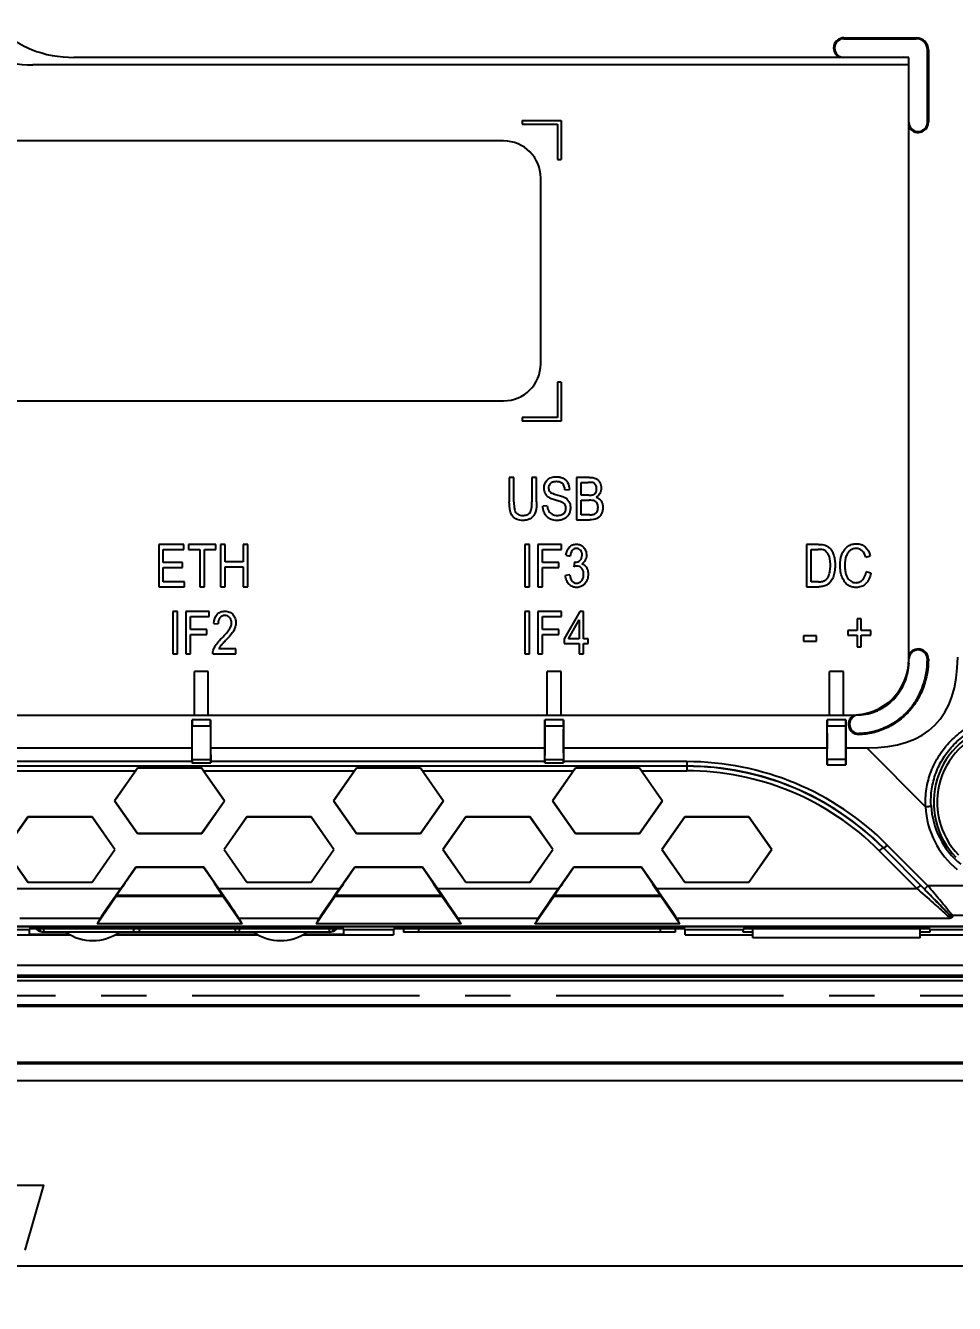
# Model space of a CAD drawing. Header units: millimetres. Extents: x 0 to 594, y 0 to 420.
# Drawn here: x 476.8 to 526.9, y 157.3 to 226.1 of the extents above; entities that cross this region are included whole.
import ezdxf

# ---------------------------------------------------------------- set-up
doc = ezdxf.new("R2010")
doc.units = ezdxf.units.MM
doc.header["$LTSCALE"] = 32.67
doc.linetypes.add('CENTER', pattern=[0.6, 0.375, -0.075, 0.075, -0.075])
doc.layers.get('0').update_dxf_attribs({"linetype": 'CONTINUOUS'})
for name, color, linetype in [('AUSFORMSCHRAEGEN', 7, 'CONTINUOUS'), ('FASEN', 7, 'CONTINUOUS'), ('KURVEN', 7, 'CONTINUOUS'), ('RUNDUNGEN', 7, 'CONTINUOUS'), ('ZEICHNUNGSBEMASSUNGEN', 7, 'CONTINUOUS')]:
    doc.layers.add(name, color=color, linetype=linetype)
doc.styles.get("Standard").update_dxf_attribs({"font": 'txt', "width": 0.7})
doc.dimstyles.new('DIMSTYLE_1', dxfattribs={"dimtxt": 3.5, "dimasz": 3.5, "dimexe": 2, "dimexo": 0, "dimgap": 0.875, "dimtad": 1, "dimdec": 1, "dimtxsty": 'STANDARD', "dimblk": '_FILLED', "dimblk1": '_FILLED', "dimblk2": '_FILLED', "dimcen": 0.09, "dimadec": 0, "dimazin": 0, "dimtp": 0.5, "dimtm": 0.5, "dimtfac": 1, "dimtdec": 1, "dimtofl": 0, "dimtmove": 0, "dimatfit": 3, "dimldrblk": '_FILLED', "dimfxl": 1, "dimtolj": 1, "dimarcsym": 0})

# ---------------------------------------------------------------- blocks, each defined once
blk = doc.blocks.new('_FILLED')
at = {"color": 0, "linetype": 'BYBLOCK'}
blk.add_solid([(0, 0), (-1, 0.143), (-1, -0.143)], dxfattribs=at)
blk = doc.blocks.new('*D12')
at = {"layer": 'ZEICHNUNGSBEMASSUNGEN', "color": 2, "linetype": 'CONTINUOUS'}
for p, q in [((403.446, 217.277), (403.446, 157.28)), ((542.158, 217.277), (542.158, 157.28)), ((403.446, 159.28), (472.802, 159.28)), ((542.158, 159.28), (472.802, 159.28))]:
    blk.add_line(p, q, dxfattribs=at)
at = {"layer": 'ZEICHNUNGSBEMASSUNGEN', "color": 2, "linetype": 'CONTINUOUS', "xscale": 3.5, "yscale": 3.5, "zscale": 3.5, "rotation": 180}
blk.add_blockref('_FILLED', (403.446, 159.28), dxfattribs=at)
at = {"layer": 'ZEICHNUNGSBEMASSUNGEN', "color": 2, "linetype": 'CONTINUOUS', "xscale": 3.5, "yscale": 3.5, "zscale": 3.5}
blk.add_blockref('_FILLED', (542.158, 159.28), dxfattribs=at)

msp = doc.modelspace()

# ---------------------------------------------------------------- linework, layer by layer
at = {"color": 7, "linetype": 'CONTINUOUS'}
for p, q in [((524.4022, 224.0009), (477.2314, 224.0009)), ((524.4022, 224.4009), (479.4314, 224.4009)), ((524.4022, 191.977), (524.4022, 224.4009)), ((503.5779, 221.0009), (505.6779, 221.0009)), ((503.5779, 221.0009), (503.5779, 220.8009)), ((505.6779, 221.0009), (505.6779, 218.9009)), ((503.5779, 220.8009), (505.4779, 220.8009)), ((505.4779, 220.8009), (505.4779, 218.9009)), ((505.4779, 218.9009), (505.6779, 218.9009)), ((505.6779, 206.9009), (505.4779, 206.9009)), ((505.4779, 206.9009), (505.4779, 205.0009)), ((505.6779, 206.9009), (505.6779, 204.8009)), ((505.4779, 205.0009), (503.5779, 205.0009)), ((503.5779, 205.0009), (503.5779, 204.8009)), ((505.6779, 204.8009), (503.5779, 204.8009)), ((503.1347, 201.7774), (502.8861, 201.7774)), ((502.8861, 201.7774), (502.8861, 200.4596)), ((503.1347, 200.4601), (503.1347, 201.7774)), ((504.3553, 201.7774), (504.1067, 201.7774)), ((504.1067, 201.7774), (504.1067, 200.4601)), ((504.3553, 200.4596), (504.3553, 201.7774)), ((507.212, 201.7774), (506.5087, 201.7774)), ((506.5087, 201.7774), (506.5087, 199.4955)), ((505.8845, 201.1113), (506.1204, 201.1336)), ((506.7573, 201.5097), (507.1328, 201.5097)), ((506.7573, 200.8181), (506.7573, 201.5097)), ((507.162, 200.8181), (506.7573, 200.8181)), ((506.7573, 200.5504), (507.1897, 200.5504)), ((506.7573, 199.7632), (506.7573, 200.5504)), ((504.9253, 200.254), (504.6894, 200.2317)), ((507.2226, 199.7632), (506.7573, 199.7632)), ((506.5087, 199.4955), (507.221, 199.4955)), ((485.3571, 198.1686), (484.0059, 198.1686)), ((484.0059, 198.1686), (484.0059, 195.8867)), ((484.2544, 197.9009), (485.3571, 197.9009)), ((484.2544, 197.1997), (484.2544, 197.9009)), ((485.3571, 197.9009), (485.3571, 198.1686)), ((487.0904, 198.1686), (485.6084, 198.1686)), ((485.6084, 198.1686), (485.6084, 197.9009)), ((485.6084, 197.9009), (486.2235, 197.9009)), ((486.2235, 197.9009), (486.2235, 195.8867)), ((486.4721, 197.9009), (487.0904, 197.9009)), ((486.4721, 195.8867), (486.4721, 197.9009)), ((487.0904, 197.9009), (487.0904, 198.1686)), ((487.5876, 198.1686), (487.339, 198.1686)), ((487.339, 198.1686), (487.339, 195.8867)), ((487.5876, 197.2284), (487.5876, 198.1686)), ((488.8082, 198.1686), (488.5596, 198.1686)), ((488.5596, 198.1686), (488.5596, 197.2284)), ((488.8082, 195.8867), (488.8082, 198.1686)), ((503.9801, 198.1686), (503.7315, 198.1686)), ((503.7315, 198.1686), (503.7315, 195.8867)), ((503.9801, 195.8867), (503.9801, 198.1686)), ((505.6915, 198.1686), (504.4294, 198.1686)), ((504.4294, 198.1686), (504.4294, 195.8867)), ((504.678, 197.9009), (505.6915, 197.9009)), ((504.678, 197.1902), (504.678, 197.9009)), ((505.6915, 197.9009), (505.6915, 198.1686)), ((505.9337, 197.5854), (506.1631, 197.5344)), ((519.5324, 198.1686), (518.887, 198.1686)), ((518.887, 198.1686), (518.887, 195.8867)), ((519.1356, 197.9009), (519.527, 197.9009)), ((519.1356, 196.1544), (519.1356, 197.9009)), ((485.2902, 197.1997), (484.2544, 197.1997)), ((484.2544, 196.932), (485.2902, 196.932)), ((484.2544, 196.1544), (484.2544, 196.932)), ((485.2902, 196.932), (485.2902, 197.1997)), ((488.5596, 197.2284), (487.5876, 197.2284)), ((487.5876, 196.9607), (488.5596, 196.9607)), ((487.5876, 195.8867), (487.5876, 196.9607)), ((488.5596, 196.9607), (488.5596, 195.8867)), ((505.5544, 197.1902), (504.678, 197.1902)), ((504.678, 196.9225), (505.5544, 196.9225)), ((504.678, 195.8867), (504.678, 196.9225)), ((505.5544, 196.9225), (505.5544, 197.1902)), ((506.3894, 197.2125), (506.3639, 196.9676)), ((506.4255, 197.2093), (506.3894, 197.2125)), ((522.0799, 197.4738), (522.3221, 197.5439)), ((506.1408, 196.5305), (505.9114, 196.4922)), ((522.3539, 196.6101), (522.1054, 196.6866)), ((484.0059, 195.8867), (485.4018, 195.8867)), ((485.4018, 196.1544), (484.2544, 196.1544)), ((485.4018, 195.8867), (485.4018, 196.1544)), ((486.2235, 195.8867), (486.4721, 195.8867)), ((487.339, 195.8867), (487.5876, 195.8867)), ((488.5596, 195.8867), (488.8082, 195.8867)), ((503.7315, 195.8867), (503.9801, 195.8867)), ((504.4294, 195.8867), (504.678, 195.8867)), ((518.887, 195.8867), (519.5621, 195.8867)), ((519.5334, 196.1544), (519.1356, 196.1544)), ((485.0205, 194.5598), (484.7719, 194.5598)), ((484.7719, 194.5598), (484.7719, 192.2779)), ((485.0205, 192.2779), (485.0205, 194.5598)), ((486.7319, 194.5598), (485.4698, 194.5598)), ((485.4698, 194.5598), (485.4698, 192.2779)), ((485.7184, 194.2921), (486.7319, 194.2921)), ((485.7184, 193.5814), (485.7184, 194.2921)), ((486.7319, 194.2921), (486.7319, 194.5598)), ((503.9801, 194.5598), (503.7315, 194.5598)), ((503.7315, 194.5598), (503.7315, 192.2779)), ((503.9801, 192.2779), (503.9801, 194.5598)), ((505.6915, 194.5598), (504.4294, 194.5598)), ((504.4294, 194.5598), (504.4294, 192.2779)), ((504.678, 194.2921), (505.6915, 194.2921)), ((504.678, 193.5814), (504.678, 194.2921)), ((505.6915, 194.2921), (505.6915, 194.5598)), ((506.6853, 194.5598), (505.8381, 193.081)), ((506.877, 194.5598), (506.6853, 194.5598)), ((506.877, 193.081), (506.877, 194.5598)), ((521.844, 194.155), (521.6272, 194.155)), ((521.6272, 194.155), (521.6272, 193.5336)), ((521.844, 193.5336), (521.844, 194.155)), ((486.5948, 193.5814), (485.7184, 193.5814)), ((486.5948, 193.3137), (486.5948, 193.5814)), ((486.9677, 193.9096), (487.2035, 193.881)), ((505.5544, 193.5814), (504.678, 193.5814)), ((505.5544, 193.3137), (505.5544, 193.5814)), ((506.0654, 193.081), (506.6476, 194.1099)), ((506.6476, 194.1099), (506.6476, 193.081)), ((521.6272, 193.5336), (521.1173, 193.5336)), ((521.1173, 193.5336), (521.1173, 193.2722)), ((522.3539, 193.5336), (521.844, 193.5336)), ((522.3539, 193.2722), (522.3539, 193.5336)), ((485.7184, 193.3137), (486.5948, 193.3137)), ((485.7184, 192.2779), (485.7184, 193.3137)), ((504.678, 193.3137), (505.5544, 193.3137)), ((504.678, 192.2779), (504.678, 193.3137)), ((505.8381, 193.081), (505.8381, 192.8229)), ((505.8381, 192.8229), (506.6476, 192.8229)), ((506.6476, 193.081), (506.0654, 193.081)), ((506.6476, 192.8229), (506.6476, 192.2779)), ((507.132, 193.081), (506.877, 193.081)), ((506.877, 192.8229), (507.132, 192.8229)), ((506.877, 192.2779), (506.877, 192.8229)), ((507.132, 192.8229), (507.132, 193.081)), ((519.4378, 193.2436), (518.7335, 193.2436)), ((518.7335, 193.2436), (518.7335, 192.9631)), ((518.7335, 192.9631), (519.4378, 192.9631)), ((519.4378, 192.9631), (519.4378, 193.2436)), ((521.1173, 193.2722), (521.6272, 193.2722)), ((521.6272, 193.2722), (521.6272, 192.6476)), ((521.844, 193.2722), (522.3539, 193.2722)), ((521.844, 192.6476), (521.844, 193.2722)), ((484.7719, 192.2779), (485.0205, 192.2779)), ((485.4698, 192.2779), (485.7184, 192.2779)), ((486.9231, 192.2779), (488.1628, 192.2779)), ((488.1628, 192.5456), (487.2418, 192.5456)), ((488.1628, 192.2779), (488.1628, 192.5456)), ((503.7315, 192.2779), (503.9801, 192.2779)), ((504.4294, 192.2779), (504.678, 192.2779)), ((506.6476, 192.2779), (506.877, 192.2779)), ((521.6272, 192.6476), (521.844, 192.6476)), ((486.6779, 191.3167), (485.9275, 191.3167)), ((485.9275, 188.977), (485.9275, 191.3167)), ((486.6779, 188.977), (486.6779, 191.3167)), ((505.6779, 191.3167), (504.9275, 191.3167)), ((504.9275, 188.977), (504.9275, 191.3167)), ((505.6779, 188.977), (505.6779, 191.3167)), ((520.8777, 191.3167), (520.1273, 191.3167)), ((520.1273, 188.977), (520.1273, 191.3167)), ((520.8777, 188.977), (520.8777, 191.3167)), ((424.2022, 188.977), (521.4022, 188.977)), ((477.8127, 177.277), (477.8127, 177.4677)), ((493.1927, 177.277), (477.8127, 177.277)), ((482.6527, 177.4677), (482.6527, 177.277)), ((482.9777, 177.277), (482.9777, 177.4677)), ((488.1277, 177.4677), (488.1277, 177.277)), ((488.3527, 177.277), (488.3527, 177.4677)), ((493.1927, 177.4677), (493.1927, 177.277)), ((497.1877, 177.4677), (497.1877, 177.277)), ((511.8177, 177.277), (497.1877, 177.277)), ((497.9877, 177.4677), (497.9877, 177.277)), ((511.0177, 177.4677), (511.0177, 177.277)), ((511.8177, 177.4677), (511.8177, 177.277)), ((516.0077, 176.977), (516.0077, 177.4677)), ((525.0177, 176.977), (516.0077, 176.977)), ((525.0177, 176.977), (525.0177, 177.4677)), ((535.8022, 173.277), (409.8022, 173.277)), ((409.8022, 170.277), (535.8022, 170.277))]:
    msp.add_line(p, q, dxfattribs=at)
for centre, radius, start, end in [((477.8627, 177.9693), 0.6924, 226.516639, 252.336335), ((477.8127, 177.527), 0.25, 193.856087, 270), ((480.4527, 179.3645), 2.5375, 235.612164, 304.556123), ((490.5627, 179.3645), 2.5375, 235.391034, 304.609013), ((493.1927, 177.527), 0.25, 270, 346.143115), ((493.1427, 177.9693), 0.6924, 287.678721, 313.484942)]:
    msp.add_arc(centre, radius, start, end, dxfattribs=at)
for points, knots in [([(475.2309, 226.1167), (475.782, 225.5764), (477.0916, 224.6723), (478.6597, 224.4009), (479.4314, 224.4009)], [0, 0, 0, 0, 0.500023, 1, 1, 1, 1]), ([(473.031, 225.7166), (473.5821, 225.1762), (474.8917, 224.2722), (476.4597, 224.0009), (477.2314, 224.0009)], [0, 0, 0, 0, 0.5000033, 1, 1, 1, 1]), ([(505.3736, 200.5515), (505.2971, 200.574), (505.1675, 200.6168), (505.0026, 200.6959), (504.893, 200.7954), (504.8166, 200.9091), (504.7686, 201.0422), (504.7517, 201.2228), (504.7853, 201.4407), (504.9276, 201.6539), (505.1093, 201.7671), (505.2799, 201.8091), (505.4378, 201.8201), (505.5718, 201.8074), (505.6547, 201.7855), (505.6737, 201.7795)], [0, 0, 0, 0, 0.1068485, 0.1825246, 0.2426296, 0.3025043, 0.3642415, 0.4297568, 0.5438533, 0.6517706, 0.7623332, 0.8214005, 0.8856749, 0.973411, 1, 1, 1, 1]), ([(505.6737, 201.7795), (505.7121, 201.7676), (505.855, 201.7094), (506.0666, 201.5031), (506.1166, 201.2583), (506.1204, 201.1336)], [0, 0, 0, 0, 0.1445248, 0.5511893, 1, 1, 1, 1]), ([(507.212, 201.7774), (507.3271, 201.7774), (507.4992, 201.7604), (507.6717, 201.6292), (507.7938, 201.4632), (507.8589, 201.2059), (507.7924, 200.9042), (507.6517, 200.7599), (507.5721, 200.7113)], [0, 0, 0, 0, 0.2258603, 0.3182233, 0.4174964, 0.6263227, 0.8168704, 1, 1, 1, 1]), ([(505.8845, 201.1113), (505.8748, 201.2293), (505.8203, 201.417), (505.6377, 201.519), (505.525, 201.5441), (505.4296, 201.5497), (505.3344, 201.5445), (505.2227, 201.5232), (505.1067, 201.4662), (505.0152, 201.3501), (504.9963, 201.2406), (504.9992, 201.177), (505.0012, 201.1601)], [0, 0, 0, 0, 0.2601845, 0.3767796, 0.4415902, 0.5133775, 0.5859652, 0.6505542, 0.7624577, 0.8619418, 0.9629017, 1, 1, 1, 1]), ([(505.0012, 201.1601), (505.0042, 201.1354), (505.0182, 201.0753), (505.0824, 200.9776), (505.2399, 200.9036), (505.3653, 200.8645), (505.4442, 200.8431)], [0, 0, 0, 0, 0.1274196, 0.3164857, 0.5780592, 1, 1, 1, 1]), ([(507.162, 200.8181), (507.2075, 200.8181), (507.2834, 200.8201), (507.3912, 200.8352), (507.4755, 200.8787), (507.5438, 200.9484), (507.5831, 201.0467), (507.5924, 201.158), (507.5831, 201.2691), (507.5478, 201.3645), (507.4913, 201.4371), (507.4085, 201.488), (507.2851, 201.5065), (507.1904, 201.5097), (507.1328, 201.5097)], [0, 0, 0, 0, 0.1045953, 0.1747428, 0.2483033, 0.3185112, 0.3946421, 0.4865306, 0.5734029, 0.6492428, 0.7172783, 0.7812503, 0.8675246, 1, 1, 1, 1]), ([(504.3553, 200.4596), (504.3553, 200.277), (504.3448, 200.0179), (504.2119, 199.7202), (504.0608, 199.5679), (503.8961, 199.4909), (503.7465, 199.4618), (503.6079, 199.4541), (503.4558, 199.4651), (503.2574, 199.517), (503.0337, 199.6724), (502.9008, 200.0291), (502.8861, 200.3003), (502.8861, 200.4596)], [0, 0, 0, 0, 0.1924947, 0.2665842, 0.3385116, 0.4136773, 0.4545201, 0.4986568, 0.5597325, 0.6144134, 0.7141196, 0.8320833, 1, 1, 1, 1]), ([(503.1347, 200.4601), (503.1347, 200.3709), (503.1394, 200.2204), (503.1694, 200.0242), (503.2384, 199.8872), (503.3716, 199.7595), (503.5141, 199.7282), (503.6058, 199.7282)], [0, 0, 0, 0, 0.268851, 0.4544863, 0.593076, 0.7232981, 1, 1, 1, 1]), ([(503.6058, 199.7282), (503.6827, 199.7282), (503.8261, 199.7435), (504.0182, 199.8752), (504.0979, 200.1404), (504.1067, 200.339), (504.1067, 200.4601)], [0, 0, 0, 0, 0.2253837, 0.4122775, 0.6448576, 1, 1, 1, 1]), ([(505.8336, 200.7124), (505.9361, 200.6604), (506.0774, 200.5433), (506.1656, 200.3239), (506.1845, 200.1422), (506.1635, 199.956), (506.0935, 199.784), (505.9847, 199.6391), (505.8375, 199.5317), (505.6566, 199.4686), (505.4701, 199.4524), (505.295, 199.4649), (505.1597, 199.4996), (505.0831, 199.5354), (505.054, 199.5518)], [0, 0, 0, 0, 0.1543084, 0.2300754, 0.3129243, 0.3973754, 0.4793726, 0.5593481, 0.6377796, 0.7205562, 0.8134846, 0.8873946, 0.9554855, 1, 1, 1, 1]), ([(505.9372, 200.1527), (505.9356, 200.1723), (505.9278, 200.221), (505.8981, 200.2949), (505.8504, 200.3534), (505.8023, 200.3917), (505.731, 200.4345), (505.5862, 200.4869), (505.4559, 200.5274), (505.3736, 200.5515)], [0, 0, 0, 0, 0.0796204, 0.1988628, 0.3174891, 0.3803296, 0.4468652, 0.6530683, 1, 1, 1, 1]), ([(505.4442, 200.8431), (505.4872, 200.8315), (505.6187, 200.7938), (505.7505, 200.7531), (505.8336, 200.7124)], [0, 0, 0, 0, 0.3245126, 1, 1, 1, 1]), ([(507.2226, 199.7632), (507.2672, 199.7632), (507.3437, 199.7657), (507.4549, 199.7874), (507.5459, 199.8396), (507.6173, 199.9239), (507.6583, 200.0341), (507.6694, 200.1553), (507.6588, 200.275), (507.6183, 200.3779), (507.5551, 200.4585), (507.4662, 200.5183), (507.3402, 200.5464), (507.2451, 200.5504), (507.1897, 200.5504)], [0, 0, 0, 0, 0.0960091, 0.1647004, 0.241938, 0.3169953, 0.3981039, 0.4910125, 0.5774512, 0.6546131, 0.7259178, 0.7950875, 0.8807531, 1, 1, 1, 1]), ([(507.5721, 200.7113), (507.674, 200.6741), (507.8166, 200.5618), (507.9077, 200.346), (507.927, 200.1572), (507.9085, 199.9664), (507.8446, 199.7945), (507.7458, 199.6551), (507.5477, 199.5115), (507.3528, 199.4955), (507.221, 199.4955)], [0, 0, 0, 0, 0.1817572, 0.2790085, 0.3872838, 0.496622, 0.5978, 0.6913534, 0.7790754, 1, 1, 1, 1]), ([(505.054, 199.5518), (504.9989, 199.5826), (504.8689, 199.6808), (504.7226, 199.9151), (504.6919, 200.1233), (504.6894, 200.2317)], [0, 0, 0, 0, 0.2335901, 0.59595, 1, 1, 1, 1]), ([(504.9253, 200.254), (504.9352, 200.1527), (504.9644, 200.0041), (505.0879, 199.8599), (505.1981, 199.7858), (505.3301, 199.7375), (505.4915, 199.7223), (505.6638, 199.7409), (505.8217, 199.8235), (505.9207, 199.9569), (505.9408, 200.0752), (505.9383, 200.1406), (505.9372, 200.1527)], [0, 0, 0, 0, 0.1954796, 0.2750214, 0.3591685, 0.4482237, 0.542112, 0.6688593, 0.7761168, 0.8749055, 0.9768097, 1, 1, 1, 1]), ([(505.9337, 197.5854), (505.9576, 197.7451), (506.0394, 197.9835), (506.2934, 198.1544), (506.5017, 198.1908), (506.7155, 198.1512), (506.896, 198.0176), (507.0198, 197.8221), (507.0482, 197.6332), (507.0405, 197.521), (507.0355, 197.4886)], [0, 0, 0, 0, 0.2576591, 0.3653097, 0.4736631, 0.5875301, 0.7025095, 0.8216657, 0.9476804, 1, 1, 1, 1]), ([(506.4841, 197.9484), (506.4481, 197.9468), (506.3705, 197.9278), (506.2167, 197.8075), (506.1762, 197.6445), (506.1631, 197.5344)], [0, 0, 0, 0, 0.1884626, 0.4129061, 1, 1, 1, 1]), ([(506.4255, 197.2093), (506.5238, 197.2093), (506.6821, 197.2622), (506.7928, 197.4367), (506.8138, 197.5889), (506.795, 197.7357), (506.7086, 197.8892), (506.5763, 197.9497), (506.49, 197.9487), (506.4841, 197.9484)], [0, 0, 0, 0, 0.2603788, 0.388894, 0.5298124, 0.6589954, 0.7748368, 0.9843318, 1, 1, 1, 1]), ([(519.842, 197.8557), (519.8238, 197.864), (519.722, 197.8973), (519.6135, 197.9009), (519.527, 197.9009)], [0, 0, 0, 0, 0.1880377, 1, 1, 1, 1]), ([(519.5324, 198.1686), (519.6027, 198.1686), (519.7252, 198.1645), (519.9031, 198.1329), (520.0559, 198.0547), (520.1888, 197.928), (520.2949, 197.7602), (520.3752, 197.5549), (520.424, 197.3103), (520.436, 197.0717), (520.4285, 196.8578), (520.4021, 196.6354), (520.3347, 196.393), (520.2086, 196.1556), (520.0359, 195.9863), (519.8114, 195.9006), (519.6494, 195.8867), (519.5621, 195.8867)], [0, 0, 0, 0, 0.0639109, 0.1113478, 0.1630984, 0.2173508, 0.2765378, 0.3421948, 0.4168183, 0.5023493, 0.5588907, 0.611361, 0.7057685, 0.785985, 0.8534151, 0.9206601, 1, 1, 1, 1]), ([(519.5334, 196.1544), (519.6043, 196.1544), (519.7303, 196.1622), (519.9004, 196.2205), (520.0201, 196.3361), (520.1078, 196.5128), (520.1532, 196.7024), (520.1745, 196.89), (520.1795, 197.0458), (520.1744, 197.202), (520.1535, 197.387), (520.0998, 197.5788), (519.9919, 197.7551), (519.8929, 197.8327), (519.842, 197.8557)], [0, 0, 0, 0, 0.0971141, 0.1722247, 0.2410166, 0.3191341, 0.4397799, 0.5064285, 0.577931, 0.6532986, 0.7205317, 0.8330336, 0.9234363, 1, 1, 1, 1]), ([(520.7459, 197.4682), (520.7636, 197.5408), (520.8152, 197.6971), (520.9413, 197.9107), (521.1263, 198.0825), (521.3463, 198.1856), (521.5899, 198.2186), (521.839, 198.1809), (522.1536, 197.9952), (522.2783, 197.7269), (522.3221, 197.5439)], [0, 0, 0, 0, 0.0982566, 0.2157426, 0.3230316, 0.426103, 0.5307755, 0.6429336, 0.7518962, 1, 1, 1, 1]), ([(521.5795, 197.9487), (521.4669, 197.9487), (521.2875, 197.9021), (521.1198, 197.7287), (521.0242, 197.5464), (520.9766, 197.3599), (520.9579, 197.1871), (520.9528, 197.0193), (520.9606, 196.8322), (520.9975, 196.5915), (521.0903, 196.3455), (521.2666, 196.1761), (521.4296, 196.1155), (521.5227, 196.1054), (521.5743, 196.1068), (521.5821, 196.1072)], [0, 0, 0, 0, 0.1350423, 0.2044387, 0.2843943, 0.3792259, 0.4334297, 0.4927274, 0.5804725, 0.6574942, 0.7845657, 0.88863, 0.9383986, 0.9907635, 1, 1, 1, 1]), ([(522.0799, 197.4738), (522.046, 197.6035), (521.9499, 197.8528), (521.6912, 197.9487), (521.5795, 197.9487)], [0, 0, 0, 0, 0.545797, 1, 1, 1, 1]), ([(506.7867, 197.1238), (506.8546, 197.1049), (506.9905, 197.0333), (507.086, 196.8611), (507.1288, 196.7006), (507.1387, 196.5591), (507.1284, 196.4152), (507.0939, 196.277), (507.0353, 196.1529), (506.9296, 196.0139), (506.7573, 195.8816), (506.5498, 195.841), (506.4122, 195.8535), (506.3578, 195.867), (506.3411, 195.872)], [0, 0, 0, 0, 0.1093314, 0.2256344, 0.2936957, 0.366665, 0.4443847, 0.5168021, 0.5863523, 0.6557861, 0.7865186, 0.9132351, 0.9729771, 1, 1, 1, 1]), ([(506.8816, 196.6626), (506.8775, 196.6876), (506.8589, 196.765), (506.7948, 196.8803), (506.6734, 196.9788), (506.5181, 197.0109), (506.4161, 196.9844), (506.3639, 196.9676)], [0, 0, 0, 0, 0.1091239, 0.3416052, 0.5552847, 0.7634031, 1, 1, 1, 1]), ([(507.0355, 197.4886), (507.033, 197.4724), (507.021, 197.4111), (506.966, 197.2685), (506.864, 197.1675), (506.7867, 197.1238)], [0, 0, 0, 0, 0.1083528, 0.4130712, 1, 1, 1, 1]), ([(522.3539, 196.6101), (522.3093, 196.4011), (522.1865, 196.0923), (521.8815, 195.903), (521.7043, 195.8556), (521.5302, 195.8425), (521.3256, 195.8667), (521.1079, 195.9655), (520.9332, 196.1447), (520.8023, 196.391), (520.7323, 196.639), (520.7044, 196.8624), (520.6976, 197.042), (520.7043, 197.22), (520.7225, 197.3618), (520.7397, 197.4425), (520.7459, 197.4682)], [0, 0, 0, 0, 0.1959639, 0.2782026, 0.3197128, 0.363332, 0.4376573, 0.5063432, 0.5781968, 0.6627758, 0.7598378, 0.8127059, 0.8690279, 0.9244654, 0.9758507, 1, 1, 1, 1]), ([(506.3411, 195.872), (506.3223, 195.8777), (506.2326, 195.9103), (506.086, 196.0169), (505.952, 196.2306), (505.9185, 196.4021), (505.9114, 196.4922)], [0, 0, 0, 0, 0.0734965, 0.357007, 0.6606947, 1, 1, 1, 1]), ([(506.1408, 196.5305), (506.1597, 196.4112), (506.2011, 196.2381), (506.3663, 196.0953), (506.5086, 196.0679), (506.6582, 196.1016), (506.7865, 196.2085), (506.8581, 196.3364), (506.8856, 196.4576), (506.8921, 196.5578), (506.8874, 196.6276), (506.8816, 196.6626)], [0, 0, 0, 0, 0.2553413, 0.3501103, 0.4450672, 0.5508579, 0.6640024, 0.7877206, 0.8538407, 0.9252874, 1, 1, 1, 1]), ([(521.5821, 196.1072), (521.6387, 196.1099), (521.7597, 196.1341), (521.9982, 196.2973), (522.0788, 196.5293), (522.1054, 196.6866)], [0, 0, 0, 0, 0.2008699, 0.4311172, 1, 1, 1, 1]), ([(486.9677, 193.9096), (486.981, 194.0851), (487.0535, 194.357), (487.3045, 194.5227), (487.4555, 194.5633), (487.5817, 194.5727), (487.7099, 194.5626), (487.8305, 194.5266), (487.934, 194.4647), (488.0422, 194.3503), (488.136, 194.1736), (488.1635, 193.9898), (488.1584, 193.8846), (488.1559, 193.8585)], [0, 0, 0, 0, 0.259408, 0.369538, 0.4268817, 0.4886962, 0.5551366, 0.6153884, 0.6726475, 0.7305903, 0.8456097, 0.9613791, 1, 1, 1, 1]), ([(487.3289, 194.2454), (487.3211, 194.2377), (487.2322, 194.142), (487.2035, 193.9995), (487.2035, 193.881)], [0, 0, 0, 0, 0.0838008, 1, 1, 1, 1]), ([(487.4017, 193.1214), (487.494, 193.2131), (487.6444, 193.3701), (487.8005, 193.5676), (487.8679, 193.7014), (487.9092, 193.809), (487.9322, 193.9452), (487.9097, 194.103), (487.8306, 194.2345), (487.7122, 194.3225), (487.5672, 194.3488), (487.4308, 194.3236), (487.3565, 194.2723), (487.3289, 194.2454)], [0, 0, 0, 0, 0.2108295, 0.3527009, 0.4050128, 0.4530782, 0.5391766, 0.6259001, 0.7056095, 0.7815902, 0.8575268, 0.9381023, 1, 1, 1, 1]), ([(488.1559, 193.8585), (488.1514, 193.813), (488.1296, 193.6949), (488.0422, 193.4952), (487.8555, 193.2523), (487.6994, 193.0824), (487.6056, 192.9854)], [0, 0, 0, 0, 0.1298468, 0.3410047, 0.6148317, 1, 1, 1, 1]), ([(486.9231, 192.2779), (486.9214, 192.3361), (486.941, 192.464), (487.0234, 192.6649), (487.1804, 192.8903), (487.3199, 193.0396), (487.4017, 193.1214)], [0, 0, 0, 0, 0.1757635, 0.3844333, 0.6507747, 1, 1, 1, 1]), ([(487.6056, 192.9854), (487.5484, 192.927), (487.4717, 192.8479), (487.3837, 192.7516), (487.3418, 192.7023), (487.3108, 192.661), (487.2768, 192.6108), (487.2547, 192.5718), (487.2418, 192.5456)], [0, 0, 0, 0, 0.4275606, 0.5766621, 0.6827808, 0.7662654, 0.8467963, 1, 1, 1, 1])]:
    msp.add_open_spline(points, degree=3, knots=knots, dxfattribs=at)
msp.add_open_spline([(521.4022, 188.977), (522.1673, 188.977), (523.7589, 189.6203), (524.4022, 191.2119), (524.4022, 191.977)], degree=3, dxfattribs=at)
at = {"layer": 'AUSFORMSCHRAEGEN', "color": 7, "linetype": 'CONTINUOUS'}
for p, q in [((524.8022, 225.406), (520.9022, 225.406)), ((525.4022, 220.906), (525.4022, 224.806)), ((520.9022, 224.406), (524.1022, 224.406)), ((485.8027, 187.202), (485.8027, 188.7236)), ((486.8027, 188.7236), (486.8027, 187.202)), ((504.8027, 187.202), (504.8027, 188.7236)), ((505.8027, 188.7236), (505.8027, 187.202)), ((520.0025, 187.202), (520.0025, 188.7236)), ((521.0025, 188.7236), (521.0025, 187.202)), ((467.6027, 187.202), (485.8027, 187.202)), ((485.7989, 186.4655), (485.8027, 187.202)), ((486.8027, 187.202), (504.8027, 187.202)), ((486.8027, 187.202), (486.8066, 186.4655)), ((504.7989, 186.4655), (504.8027, 187.202)), ((505.8027, 187.202), (520.0025, 187.202)), ((505.8027, 187.202), (505.8066, 186.4655)), ((519.9978, 186.2996), (520.0025, 187.202)), ((521.0025, 187.202), (522.1336, 187.202)), ((521.0025, 187.202), (521.0073, 186.2996)), ((482.7658, 185.9737), (481.6337, 184.357)), ((482.8677, 186.107), (481.6424, 184.357)), ((486.3208, 186.1148), (482.8637, 186.1148)), ((482.8637, 186.1148), (482.8677, 186.107)), ((486.3167, 186.107), (482.8677, 186.107)), ((486.3208, 186.1148), (486.3167, 186.107)), ((487.5421, 184.357), (486.3167, 186.107)), ((486.4187, 185.9737), (487.5508, 184.357)), ((494.5558, 185.9737), (493.4237, 184.357)), ((494.6577, 186.107), (493.4324, 184.357)), ((498.1108, 186.1148), (494.6537, 186.1148)), ((494.6537, 186.1148), (494.6577, 186.107)), ((498.1067, 186.107), (494.6577, 186.107)), ((498.1108, 186.1148), (498.1067, 186.107)), ((499.3321, 184.357), (498.1067, 186.107)), ((498.2087, 185.9737), (499.3408, 184.357)), ((506.3458, 185.9737), (505.2137, 184.357)), ((506.4477, 186.107), (505.2224, 184.357)), ((509.9008, 186.1148), (506.4437, 186.1148)), ((506.4437, 186.1148), (506.4477, 186.107)), ((509.8967, 186.107), (506.4477, 186.107)), ((509.9008, 186.1148), (509.8967, 186.107)), ((511.1221, 184.357), (509.8967, 186.107)), ((509.9987, 185.9737), (511.1308, 184.357)), ((481.6337, 184.357), (481.6424, 184.357)), ((481.6337, 184.357), (482.864, 182.5999)), ((481.6424, 184.357), (482.8677, 182.607)), ((486.3167, 182.607), (487.5421, 184.357)), ((486.3204, 182.5999), (487.5508, 184.357)), ((487.5508, 184.357), (487.5421, 184.357)), ((493.4237, 184.357), (493.4324, 184.357)), ((493.4237, 184.357), (494.654, 182.5999)), ((493.4324, 184.357), (494.6577, 182.607)), ((498.1067, 182.607), (499.3321, 184.357)), ((498.1104, 182.5999), (499.3408, 184.357)), ((499.3408, 184.357), (499.3321, 184.357)), ((505.2137, 184.357), (505.2224, 184.357)), ((505.2137, 184.357), (506.444, 182.5999)), ((505.2224, 184.357), (506.4477, 182.607)), ((509.8967, 182.607), (511.1221, 184.357)), ((509.9004, 182.5999), (511.1308, 184.357)), ((511.1308, 184.357), (511.1221, 184.357)), ((476.9643, 183.4841), (475.7336, 181.7265)), ((476.968, 183.477), (475.7422, 181.7264)), ((480.4217, 183.4841), (476.9643, 183.4841)), ((476.9643, 183.4841), (476.968, 183.477)), ((480.418, 183.477), (476.968, 183.477)), ((480.4217, 183.4841), (480.418, 183.477)), ((481.643, 181.7275), (480.418, 183.477)), ((481.6517, 181.7275), (480.4217, 183.4841)), ((488.755, 183.4841), (487.5243, 181.7265)), ((488.7587, 183.477), (487.533, 181.7264)), ((492.2124, 183.4841), (488.755, 183.4841)), ((488.755, 183.4841), (488.7587, 183.477)), ((492.2087, 183.477), (488.7587, 183.477)), ((492.2124, 183.4841), (492.2087, 183.477)), ((493.4337, 181.7275), (492.2087, 183.477)), ((493.4424, 181.7275), (492.2124, 183.4841)), ((500.5457, 183.4841), (499.315, 181.7265)), ((500.5494, 183.477), (499.3237, 181.7264)), ((504.0031, 183.4841), (500.5457, 183.4841)), ((500.5457, 183.4841), (500.5494, 183.477)), ((503.9994, 183.477), (500.5494, 183.477)), ((504.0031, 183.4841), (503.9994, 183.477)), ((505.2244, 181.7275), (503.9994, 183.477)), ((505.2331, 181.7275), (504.0031, 183.4841)), ((512.3364, 183.4841), (511.1057, 181.7265)), ((512.3401, 183.477), (511.1144, 181.7264)), ((515.7939, 183.4841), (512.3364, 183.4841)), ((512.3364, 183.4841), (512.3401, 183.477)), ((515.7901, 183.477), (512.3401, 183.477)), ((515.7939, 183.4841), (515.7901, 183.477)), ((517.0151, 181.7275), (515.7901, 183.477)), ((517.0238, 181.7275), (515.7939, 183.4841)), ((482.864, 182.5999), (482.8677, 182.607)), ((482.864, 182.5999), (486.3204, 182.5999)), ((482.8677, 182.607), (486.3167, 182.607)), ((486.3204, 182.5999), (486.3167, 182.607)), ((494.654, 182.5999), (494.6577, 182.607)), ((494.654, 182.5999), (498.1104, 182.5999)), ((494.6577, 182.607), (498.1067, 182.607)), ((498.1104, 182.5999), (498.1067, 182.607)), ((506.444, 182.5999), (506.4477, 182.607)), ((506.444, 182.5999), (509.9004, 182.5999)), ((506.4477, 182.607), (509.8967, 182.607)), ((509.9004, 182.5999), (509.8967, 182.607)), ((475.7336, 181.7265), (476.9635, 179.9699)), ((475.7422, 181.7264), (476.9672, 179.977)), ((480.4172, 179.977), (481.643, 181.7275)), ((480.4209, 179.9699), (481.6517, 181.7275)), ((481.6517, 181.7275), (481.643, 181.7275)), ((487.5243, 181.7265), (487.533, 181.7264)), ((487.5243, 181.7265), (488.7543, 179.9699)), ((487.533, 181.7264), (488.758, 179.977)), ((492.208, 179.977), (493.4337, 181.7275)), ((492.2117, 179.9699), (493.4424, 181.7275)), ((493.4424, 181.7275), (493.4337, 181.7275)), ((499.315, 181.7265), (499.3237, 181.7264)), ((499.315, 181.7265), (500.545, 179.9699)), ((499.3237, 181.7264), (500.5487, 179.977)), ((503.9987, 179.977), (505.2244, 181.7275)), ((504.0024, 179.9699), (505.2331, 181.7275)), ((505.2331, 181.7275), (505.2244, 181.7275)), ((511.1057, 181.7265), (511.1144, 181.7264)), ((511.1057, 181.7265), (512.3357, 179.9699)), ((511.1144, 181.7264), (512.3394, 179.977)), ((515.7894, 179.977), (517.0151, 181.7275)), ((515.7931, 179.9699), (517.0238, 181.7275)), ((517.0238, 181.7275), (517.0151, 181.7275)), ((481.9578, 179.6319), (482.7557, 180.7763)), ((482.2551, 180.0256), (482.7655, 180.7576)), ((486.4287, 180.7763), (482.7557, 180.7763)), ((482.7557, 180.7763), (482.7655, 180.7576)), ((486.419, 180.7576), (482.7655, 180.7576)), ((486.4287, 180.7763), (486.419, 180.7576)), ((486.9294, 180.0256), (486.419, 180.7576)), ((487.2268, 179.6319), (486.4287, 180.7763)), ((493.7478, 179.6319), (494.5457, 180.7763)), ((494.0451, 180.0256), (494.5555, 180.7576)), ((498.2187, 180.7763), (494.5457, 180.7763)), ((494.5457, 180.7763), (494.5555, 180.7576)), ((498.209, 180.7576), (494.5555, 180.7576)), ((498.2187, 180.7763), (498.209, 180.7576)), ((498.7194, 180.0256), (498.209, 180.7576)), ((499.0168, 179.6319), (498.2187, 180.7763)), ((505.5378, 179.6319), (506.3357, 180.7763)), ((505.8351, 180.0256), (506.3455, 180.7576)), ((510.0087, 180.7763), (506.3357, 180.7763)), ((506.3357, 180.7763), (506.3455, 180.7576)), ((509.999, 180.7576), (506.3455, 180.7576)), ((510.0087, 180.7763), (509.999, 180.7576)), ((510.5094, 180.0256), (509.999, 180.7576)), ((510.8068, 179.6319), (510.0087, 180.7763)), ((476.9635, 179.9699), (476.9672, 179.977)), ((476.9635, 179.9699), (480.4209, 179.9699)), ((476.9672, 179.977), (480.4172, 179.977)), ((480.4209, 179.9699), (480.4172, 179.977)), ((482.0722, 179.7396), (481.7005, 179.2086)), ((487.1124, 179.7396), (487.4842, 179.2086)), ((488.7543, 179.9699), (488.758, 179.977)), ((488.7543, 179.9699), (492.2117, 179.9699)), ((488.758, 179.977), (492.208, 179.977)), ((492.2117, 179.9699), (492.208, 179.977)), ((493.8622, 179.7396), (493.4905, 179.2086)), ((498.9024, 179.7396), (499.2742, 179.2086)), ((500.545, 179.9699), (500.5487, 179.977)), ((500.545, 179.9699), (504.0024, 179.9699)), ((500.5487, 179.977), (503.9987, 179.977)), ((504.0024, 179.9699), (503.9987, 179.977)), ((505.6522, 179.7396), (505.2805, 179.2086)), ((510.6924, 179.7396), (511.0642, 179.2086)), ((512.3357, 179.9699), (512.3394, 179.977)), ((512.3357, 179.9699), (515.7931, 179.9699)), ((512.3394, 179.977), (515.7894, 179.977)), ((515.7931, 179.9699), (515.7894, 179.977)), ((480.6874, 177.7243), (481.7028, 179.1936)), ((481.7005, 179.2086), (481.7028, 179.1936)), ((487.4819, 179.1936), (481.7028, 179.1936)), ((481.746, 179.2736), (487.4387, 179.2736)), ((487.4842, 179.2086), (487.4819, 179.1936)), ((487.4819, 179.1936), (488.4974, 177.7243)), ((492.4774, 177.7243), (493.4928, 179.1936)), ((493.4905, 179.2086), (493.4928, 179.1936)), ((499.2719, 179.1936), (493.4928, 179.1936)), ((493.536, 179.2736), (499.2287, 179.2736)), ((499.2742, 179.2086), (499.2719, 179.1936)), ((499.2719, 179.1936), (500.2874, 177.7243)), ((504.2674, 177.7243), (505.2828, 179.1936)), ((505.2805, 179.2086), (505.2828, 179.1936)), ((511.0619, 179.1936), (505.2828, 179.1936)), ((505.326, 179.2736), (511.0187, 179.2736)), ((511.0642, 179.2086), (511.0619, 179.1936)), ((511.0619, 179.1936), (512.0774, 177.7243)), ((488.4974, 177.7243), (480.6874, 177.7243)), ((500.2874, 177.7243), (492.4774, 177.7243)), ((512.0774, 177.7243), (504.2674, 177.7243)), ((414.7522, 177.5882), (530.8522, 177.5882)), ((530.7726, 177.5836), (414.8319, 177.5836)), ((472.5525, 177.129), (479.2629, 177.129)), ((474.777, 177.4253), (477.0275, 177.4253)), ((477.0275, 177.4253), (477.0209, 177.1743)), ((477.0209, 177.1743), (479.1738, 177.1743)), ((477.0275, 177.4253), (477.0283, 177.4677)), ((493.9762, 177.4677), (477.0283, 177.4677)), ((481.6476, 177.129), (489.3728, 177.129)), ((481.7221, 177.1743), (489.296, 177.1743)), ((491.7525, 177.129), (496.6447, 177.129)), ((491.8293, 177.1743), (493.9836, 177.1743)), ((493.977, 177.4253), (493.9762, 177.4677)), ((493.977, 177.4253), (496.6525, 177.4253)), ((493.9836, 177.1743), (493.977, 177.4253)), ((496.6525, 177.4253), (496.6447, 177.129)), ((496.6525, 177.4253), (496.6533, 177.4677)), ((512.3512, 177.4677), (496.6533, 177.4677)), ((512.352, 177.4253), (512.3512, 177.4677)), ((512.352, 177.4253), (515.4725, 177.4253)), ((512.3598, 177.129), (512.352, 177.4253)), ((512.3598, 177.129), (516.0077, 177.129)), ((515.4725, 177.4253), (515.469, 177.2916)), ((515.469, 177.2916), (516.0077, 177.2916)), ((515.4725, 177.4253), (515.4733, 177.4677)), ((525.5512, 177.4677), (515.4733, 177.4677)), ((525.0177, 177.2916), (525.5555, 177.2916)), ((525.0177, 177.129), (531.8022, 177.129)), ((525.552, 177.4253), (525.5512, 177.4677)), ((525.552, 177.4253), (530.8022, 177.427)), ((525.5555, 177.2916), (525.552, 177.4253)), ((540.8022, 169.277), (404.8022, 169.277))]:
    msp.add_line(p, q, dxfattribs=at)
at = {"layer": 'AUSFORMSCHRAEGEN', "color": 9, "linetype": 'CONTINUOUS'}
for p, q in [((486.8027, 188.7236), (485.8027, 188.7236)), ((505.8027, 188.7236), (504.8027, 188.7236)), ((521.0025, 188.7236), (520.0025, 188.7236)), ((486.7991, 188.3778), (485.8064, 188.3778)), ((505.7991, 188.3778), (504.8064, 188.3778)), ((520.9989, 188.3778), (520.0062, 188.3778)), ((485.8023, 186.5819), (486.8032, 186.5819)), ((504.8023, 186.5819), (505.8032, 186.5819)), ((520.0027, 186.5976), (521.0024, 186.5976)), ((485.7989, 186.4655), (467.6066, 186.4655)), ((474.6287, 185.9737), (482.7658, 185.9737)), ((485.7983, 186.395), (486.8072, 186.395)), ((486.4187, 185.9737), (494.5558, 185.9737)), ((504.7989, 186.4655), (486.8066, 186.4655)), ((498.2087, 185.9737), (506.3458, 185.9737)), ((504.7983, 186.395), (505.8072, 186.395)), ((512.439, 186.4655), (505.8066, 186.4655)), ((509.9987, 185.9737), (512.439, 185.9737)), ((519.9978, 186.2996), (521.0073, 186.2996)), ((475.4368, 179.6319), (481.9578, 179.6319)), ((487.2268, 179.6319), (493.7478, 179.6319)), ((499.0168, 179.6319), (505.5378, 179.6319)), ((510.8068, 179.6319), (524.8315, 179.6319)), ((476.526, 178.0403), (480.8688, 178.0403)), ((488.316, 178.0403), (492.6588, 178.0403)), ((500.106, 178.0403), (504.4488, 178.0403)), ((511.896, 178.0403), (526.6135, 178.0403))]:
    msp.add_line(p, q, dxfattribs=at)
at = {"layer": 'AUSFORMSCHRAEGEN', "color": 7, "linetype": 'CONTINUOUS'}
for centre, radius, start, end in [((520.9022, 224.906), 0.5, 90, 270), ((524.8022, 224.806), 0.6, 0, 90), ((524.1022, 224.106), 0.3, 80.443545, 90), ((524.9022, 220.906), 0.5, 180, 360), ((524.9022, 191.982), 0.5, 0, 180), ((521.7022, 188.482), 0.5, 90, 270)]:
    msp.add_arc(centre, radius, start, end, dxfattribs=at)
for centre, major_axis, ratio, start_param, end_param in [((485.8158, 188.7236), (0, 0.5), 0.0261859, -4.712389, -3.9487553), ((486.7896, 188.7236), (0, 0.5), 0.0261859, -2.33443, -1.5707963), ((504.8158, 188.7236), (0, 0.5), 0.0261859, -4.712389, -3.9487553), ((505.7896, 188.7236), (0, 0.5), 0.0261859, -2.33443, -1.5707963), ((520.0156, 188.7236), (0, 0.5), 0.0261859, -4.712389, -3.9487553), ((520.9894, 188.7236), (0, 0.5), 0.0261859, -2.33443, -1.5707963), ((485.7837, 187.548), (0, 1.2), 0.0261859, -2.5065606, -0.8071626), ((486.8218, 187.548), (0, 1.2), 0.0261859, 0.8071626, 2.5065606), ((504.7837, 187.548), (0, 1.2), 0.0261859, -2.5065606, -0.8071626), ((505.8218, 187.548), (0, 1.2), 0.0261859, 0.8071626, 2.5065606), ((519.9835, 187.548), (0, 1.2), 0.0261859, -2.4848215, -0.8071626), ((521.0216, 187.548), (0, 1.2), 0.0261859, 0.8071626, 2.4848215), ((485.8101, 186.1794), (0, 0.5), 0.0261859, 0.635032, 1.1250408), ((486.7954, 186.1794), (0, 0.5), 0.0261859, -1.1250408, -0.635032), ((504.8101, 186.1794), (0, 0.5), 0.0261859, 0.635032, 1.1250408), ((505.7954, 186.1794), (0, 0.5), 0.0261859, -1.1250408, -0.635032), ((520.0107, 186.2016), (0, 0.5), 0.0261859, 0.6567712, 1.3735741), ((520.9944, 186.2016), (0, 0.5), 0.0261859, -1.3735741, -0.6567712), ((482.7181, 185.915), (0.2114, 0.3), 0.0142682, -1.3635198, -0.8315502), ((485.7912, 186.5243), (0, 0.3), 0.0261859, -2.0165519, -1.7680185), ((486.4664, 185.915), (-0.2114, 0.3), 0.0142682, 0.8315502, 1.3635198), ((486.8143, 186.5243), (0, 0.3), 0.0261859, -4.5151668, -4.2666334), ((494.5081, 185.915), (0.2114, 0.3), 0.0142682, -1.3635198, -0.8315502), ((498.2564, 185.915), (-0.2114, 0.3), 0.0142682, 0.8315502, 1.3635198), ((504.7912, 186.5243), (0, 0.3), 0.0261859, -2.0165519, -1.7680185), ((505.8143, 186.5243), (0, 0.3), 0.0261859, -4.5151668, -4.2666334), ((506.2981, 185.915), (0.2114, 0.3), 0.0142682, -1.3635198, -0.8315502), ((510.0464, 185.915), (-0.2114, 0.3), 0.0142682, 0.8315502, 1.3635198), ((567.9133, 302.012), (86.2763, 123.197), 0.0100078, -3.2655174, -3.2573738), ((482.2855, 180.0648), (0.1401, 0.2), 0.0100078, -4.5081583, -3.2655174), ((486.8991, 180.0648), (-0.1401, 0.2), 0.0100073, -3.0176686, -1.7750277), ((401.2585, 302.012), (-86.2891, 123.197), 0.0100073, -3.0258122, -3.0176686), ((579.7033, 302.012), (86.2763, 123.197), 0.0100078, -3.2655174, -3.2573738), ((494.0755, 180.0648), (0.1401, 0.2), 0.0100078, -4.5081583, -3.2655174), ((498.6891, 180.0648), (-0.1401, 0.2), 0.0100073, -3.0176686, -1.7750277), ((413.0485, 302.012), (-86.2891, 123.197), 0.0100073, -3.0258122, -3.0176686), ((591.4933, 302.012), (86.2763, 123.197), 0.0100078, -3.2655174, -3.2573738), ((505.8655, 180.0648), (0.1401, 0.2), 0.0100078, -4.5081583, -3.2655174), ((510.4791, 180.0648), (-0.1401, 0.2), 0.0100073, -3.0176686, -1.7750277), ((424.8385, 302.012), (-86.2891, 123.197), 0.0100073, -3.0258122, -3.0176686), ((482.2615, 180.0238), (1.4006, 2), 0.0100078, -4.5081583, -3.262942), ((486.9231, 180.0238), (-1.4008, 2), 0.0100073, -3.020244, -1.7750277), ((494.0515, 180.0238), (1.4006, 2), 0.0100078, -4.5081583, -3.262942), ((498.7131, 180.0238), (-1.4008, 2), 0.0100073, -3.020244, -1.7750277), ((505.8415, 180.0238), (1.4006, 2), 0.0100078, -4.5081583, -3.262942), ((510.5031, 180.0238), (-1.4008, 2), 0.0100073, -3.020244, -1.7750277), ((567.9133, 302.012), (87.5369, 124.9969), 0.0100078, -3.262942, -3.2413958), ((401.2585, 302.012), (-87.5499, 124.9969), 0.0100073, -3.0417902, -3.020244), ((579.7033, 302.012), (87.5369, 124.9969), 0.0100078, -3.262942, -3.2413958), ((413.0485, 302.012), (-87.5499, 124.9969), 0.0100073, -3.0417902, -3.020244), ((591.4933, 302.012), (87.5369, 124.9969), 0.0100078, -3.262942, -3.2413958), ((424.8385, 302.012), (-87.5499, 124.9969), 0.0100073, -3.0417902, -3.020244)]:
    msp.add_ellipse(centre, major_axis=major_axis, ratio=ratio, start_param=start_param, end_param=end_param, dxfattribs=at)
for points, knots in [([(521.7022, 187.982), (522.2003, 187.982), (522.961, 188.1698), (523.8279, 188.6865), (524.3973, 189.1983), (524.845, 189.8151), (525.27, 190.726), (525.4022, 191.4838), (525.4022, 191.982)], [0, 0, 0, 0, 0.2481458, 0.3748258, 0.5011978, 0.6266271, 0.751838, 1, 1, 1, 1]), ([(524.3968, 191.7901), (524.3768, 191.4375), (524.2634, 190.9062), (523.9456, 190.268), (523.6181, 189.8373), (523.2087, 189.4792), (522.5924, 189.1162), (522.0543, 188.982), (521.7022, 188.982)], [0, 0, 0, 0, 0.2481478, 0.3732267, 0.4988459, 0.6257001, 0.7526444, 1, 1, 1, 1])]:
    msp.add_open_spline(points, degree=3, knots=knots, dxfattribs=at)
at = {"layer": 'FASEN', "color": 7, "linetype": 'CONTINUOUS'}
for p, q in [((410.0468, 175.4967), (535.5577, 175.4967)), ((410.0468, 174.9697), (535.5577, 174.9697))]:
    msp.add_line(p, q, dxfattribs=at)
at = {"layer": 'KURVEN', "color": 7, "linetype": 'CENTER'}
msp.add_line((407.399, 173.8737), (538.2055, 173.8737), dxfattribs=at)
at = {"layer": 'RUNDUNGEN', "color": 9, "linetype": 'CONTINUOUS'}
for p, q in [((520.9022, 225.4586), (524.8022, 225.4586)), ((520.9022, 225.406), (520.9022, 225.4586)), ((520.9022, 225.4086), (524.8022, 225.4086)), ((524.8022, 225.4586), (524.8022, 225.406)), ((525.4549, 224.806), (525.4022, 224.806)), ((525.4049, 224.806), (525.4049, 220.906)), ((525.4549, 224.806), (525.4549, 220.906)), ((520.9022, 224.406), (520.9022, 224.4033)), ((524.1022, 224.4033), (520.9022, 224.4033)), ((524.1022, 224.406), (524.1022, 224.4033)), ((525.4022, 220.906), (525.4549, 220.906)), ((525.4022, 191.982), (525.4549, 191.982)), ((521.7022, 188.982), (521.7022, 188.9932)), ((521.7022, 187.982), (521.7023, 187.9793)), ((521.7022, 187.9293), (521.7022, 187.9793)), ((522.1336, 187.202), (525.2979, 184.0375)), ((512.4389, 186.2243), (433.1656, 186.2243)), ((512.439, 186.4655), (512.439, 185.9737)), ((523.0292, 181.8221), (523.023, 181.8159)), ((525.222, 179.6184), (523.0292, 181.8221)), ((525.4342, 179.7717), (523.2413, 181.9754)), ((522.8109, 181.6626), (524.8315, 179.6319)), ((528.0701, 179.7716), (525.4342, 179.7717)), ((526.5523, 178.2495), (526.5375, 178.2674)), ((529.5638, 178.1824), (526.7496, 178.1824)), ((526.7644, 178.1643), (526.7496, 178.1824)), ((409.9516, 174.8737), (535.6528, 174.8737)), ((409.9516, 174.6737), (535.6529, 174.6737)), ((409.8022, 173.3741), (535.8022, 173.3741)), ((409.8022, 173.3241), (535.8022, 173.3241)), ((535.8022, 170.2298), (409.8022, 170.2298)), ((535.8022, 170.1798), (409.8022, 170.1798))]:
    msp.add_line(p, q, dxfattribs=at)
at = {"layer": 'RUNDUNGEN', "color": 7, "linetype": 'CONTINUOUS'}
for p, q in [((502.5779, 219.9009), (446.5779, 219.9009)), ((504.5779, 207.9009), (504.5779, 217.9009)), ((446.5779, 205.9009), (502.5779, 205.9009)), ((525.2469, 179.5807), (525.3546, 179.4721)), ((526.5368, 178.2656), (526.5523, 178.2495))]:
    msp.add_line(p, q, dxfattribs=at)
at = {"layer": 'RUNDUNGEN', "color": 9, "linetype": 'CONTINUOUS'}
for centre, radius, start, end in [((520.9022, 224.906), 0.5526, 90, 246.502706), ((520.9022, 224.906), 0.5026, 90, 270), ((524.8022, 224.806), 0.6526, 0, 90), ((524.8022, 224.806), 0.6026, 0, 90), ((524.1022, 224.106), 0.2974, 85.143693, 90), ((524.9022, 220.906), 0.5026, 183.448748, 360), ((524.9022, 220.906), 0.5526, 204.883637, 360), ((524.9022, 191.982), 0.5026, 359.998996, 176.551258), ((524.9022, 191.982), 0.5526, 0, 155.097568), ((521.7022, 188.482), 0.5526, 115.958026, 270), ((521.7022, 188.482), 0.5026, 90, 270.004956), ((530.0022, 184.277), 4.2624, 40, 224.062504), ((530.0022, 184.277), 4.0728, 40, 224.079697), ((512.439, 171.2852), 14.9391, 44.855391, 90.000298), ((512.439, 171.2265), 15.2391, 44.858314, 89.999956), ((512.439, 171.3419), 14.6318, 44.85831, 89.99996), ((530.003, 184.284), 4.7116, 182.998539, 230.507335), ((530.003, 184.3428), 4.4123, 183.051604, 230.544982)]:
    msp.add_arc(centre, radius, start, end, dxfattribs=at)
at = {"layer": 'RUNDUNGEN', "color": 7, "linetype": 'CONTINUOUS'}
for centre, radius, start, end in [((502.5779, 217.9009), 2, 0, 90), ((502.5779, 207.9009), 2, 270, 360), ((512.439, 171.2831), 14.9318, 44.861147, 90.000376), ((492.3956, 145.5015), 47.3193, 43.820914, 44.087413)]:
    msp.add_arc(centre, radius, start, end, dxfattribs=at)
msp.add_ellipse((399.4462, 314.788), major_axis=(126.3555, -126.3555), ratio=0.1399043, start_param=-0.139002, end_param=0.139002, dxfattribs=at)
at = {"layer": 'RUNDUNGEN', "color": 9, "linetype": 'CONTINUOUS'}
for points, knots in [([(525.4549, 191.982), (525.4549, 191.4739), (525.3191, 190.7022), (524.8844, 189.7772), (524.4292, 189.1556), (523.8559, 188.6415), (523.1941, 188.2486), (522.4684, 187.9925), (521.9571, 187.9294), (521.7022, 187.9293)], [0, 0, 0, 0, 0.2493481, 0.3744863, 0.4996023, 0.6247073, 0.749836, 0.8749344, 1, 1, 1, 1]), ([(521.7022, 188.9846), (522.0453, 188.9846), (522.5659, 189.1112), (523.1648, 189.4532), (523.5642, 189.7872), (523.8922, 190.1914), (524.2213, 190.7992), (524.3501, 191.3105), (524.3835, 191.6524)], [0, 0, 0, 0, 0.2492373, 0.3745708, 0.4998776, 0.6251227, 0.7503479, 1, 1, 1, 1]), ([(525.4049, 191.9819), (525.4049, 191.4804), (525.271, 190.7186), (524.8425, 189.8052), (524.3936, 189.1912), (523.828, 188.6834), (523.1749, 188.2951), (522.4586, 188.0419), (521.9539, 187.9793), (521.7023, 187.9793)], [0, 0, 0, 0, 0.2493516, 0.3744893, 0.4996052, 0.6247087, 0.7498377, 0.8749347, 1, 1, 1, 1]), ([(522.3209, 189.1227), (522.6356, 189.2113), (523.0866, 189.4391), (523.5779, 189.8754), (523.7799, 190.1371), (523.8681, 190.2753)], [0, 0, 0, 0, 0.499104, 0.7495982, 1, 1, 1, 1]), ([(525.2979, 184.0375), (525.2831, 184.3576), (525.3194, 185.0046), (525.5707, 185.9452), (526.0109, 186.8201), (526.6231, 187.589), (527.3798, 188.2164), (528.2461, 188.674), (529.1817, 188.944), (529.828, 188.9931), (530.1483, 188.9846)], [0, 0, 0, 0, 0.1239038, 0.2485314, 0.3739712, 0.4999452, 0.6259358, 0.7514154, 0.8760818, 1, 1, 1, 1]), ([(525.5969, 184.1079), (525.5811, 184.4044), (525.6102, 185.0043), (525.8369, 185.8783), (526.2412, 186.6925), (526.8083, 187.4078), (527.5121, 187.9893), (528.3182, 188.4102), (529.1877, 188.6544), (529.7871, 188.6953), (530.0839, 188.6854)], [0, 0, 0, 0, 0.1237579, 0.2483288, 0.373825, 0.4999373, 0.6260689, 0.7516112, 0.8762264, 1, 1, 1, 1]), ([(525.2979, 184.0377), (525.3348, 184.0395), (525.4038, 184.0454), (525.4945, 184.0605), (525.5556, 184.0774), (525.5865, 184.094), (525.5956, 184.1033), (525.597, 184.1079)], [0, 0, 0, 0, 0.3541595, 0.6619033, 0.8832848, 0.9541925, 1, 1, 1, 1]), ([(522.8109, 181.6626), (522.835, 181.6857), (522.8804, 181.7271), (522.9422, 181.7773), (522.9862, 181.8069), (523.0108, 181.8174), (523.0205, 181.8178), (523.023, 181.8159)], [0, 0, 0, 0, 0.3774279, 0.6912631, 0.9033452, 0.9651165, 1, 1, 1, 1]), ([(523.0292, 181.8221), (523.0316, 181.8202), (523.0413, 181.8206), (523.0659, 181.8311), (523.0865, 181.845), (523.1018, 181.856)], [0, 0, 0, 0, 0.1129877, 0.3130653, 1, 1, 1, 1]), ([(523.1018, 181.856), (523.1122, 181.8636), (523.1608, 181.9009), (523.2064, 181.942), (523.2413, 181.9754)], [0, 0, 0, 0, 0.2113041, 1, 1, 1, 1]), ([(524.8315, 179.6319), (524.8556, 179.6551), (524.901, 179.6964), (524.9628, 179.7467), (525.0068, 179.7762), (525.0314, 179.7867), (525.0411, 179.7871), (525.0436, 179.7852)], [0, 0, 0, 0, 0.3774279, 0.6912632, 0.9033452, 0.9651165, 1, 1, 1, 1]), ([(525.222, 179.6184), (525.2244, 179.6165), (525.2342, 179.6169), (525.2587, 179.6274), (525.3027, 179.657), (525.3646, 179.7072), (525.4099, 179.7486), (525.4341, 179.7717)], [0, 0, 0, 0, 0.0348835, 0.0966548, 0.3087369, 0.6225721, 1, 1, 1, 1]), ([(526.5693, 178.4116), (526.4044, 178.6147), (526.0267, 179.0687), (525.6466, 179.5205), (525.4342, 179.7717)], [0, 0, 0, 0, 0.4430025, 1, 1, 1, 1]), ([(524.8315, 179.6319), (525.1267, 179.3739), (525.6594, 178.9056), (526.1899, 178.4347), (526.4237, 178.2203)], [0, 0, 0, 0, 0.5528221, 1, 1, 1, 1]), ([(526.4251, 178.3908), (526.2541, 178.5721), (525.8531, 178.9814), (525.4504, 179.3889), (525.222, 179.6184)], [0, 0, 0, 0, 0.4349543, 1, 1, 1, 1]), ([(526.5375, 178.2674), (526.532, 178.2742), (526.4954, 178.3162), (526.4572, 178.3567), (526.4251, 178.3908)], [0, 0, 0, 0, 0.1582567, 1, 1, 1, 1]), ([(526.7496, 178.1824), (526.7293, 178.2115), (526.669, 178.2878), (526.6082, 178.3637), (526.5693, 178.4116)], [0, 0, 0, 0, 0.3654198, 1, 1, 1, 1]), ([(526.4237, 178.2203), (526.4641, 178.1832), (526.5279, 178.1238), (526.5915, 178.0639), (526.6135, 178.0403)], [0, 0, 0, 0, 0.6296869, 1, 1, 1, 1]), ([(526.5523, 178.2495), (526.5798, 178.2221), (526.6467, 178.1781), (526.7254, 178.1637), (526.7644, 178.1643)], [0, 0, 0, 0, 0.4987489, 1, 1, 1, 1]), ([(526.6135, 178.0403), (526.6239, 178.0497), (526.6397, 178.0785), (526.6323, 178.132), (526.6023, 178.1907), (526.5711, 178.2291), (526.5523, 178.2495)], [0, 0, 0, 0, 0.1763236, 0.3816186, 0.6518345, 1, 1, 1, 1]), ([(526.6135, 178.0403), (526.6423, 178.0484), (526.6911, 178.0645), (526.7474, 178.0917), (526.7818, 178.1287), (526.7716, 178.1555), (526.7644, 178.1643)], [0, 0, 0, 0, 0.3997053, 0.6766281, 0.8487137, 1, 1, 1, 1])]:
    msp.add_open_spline(points, degree=3, knots=knots, dxfattribs=at)
at = {"layer": 'RUNDUNGEN', "color": 7, "linetype": 'CONTINUOUS'}
msp.add_open_spline([(525.3546, 179.4721), (525.4481, 179.3778), (525.7925, 179.0297), (526.1358, 178.6804), (526.384, 178.4241)], degree=3, knots=[0, 0, 0, 0, 0.2712307, 1, 1, 1, 1], dxfattribs=at)
at = {"layer": 'RUNDUNGEN', "color": 9, "linetype": 'CONTINUOUS'}
for points in [[(526.5375, 178.2674), (526.565, 178.2401), (526.5987, 178.218), (526.6347, 178.2036)], [(526.6347, 178.2036), (526.6709, 178.1891), (526.7107, 178.1818), (526.7496, 178.1824)]]:
    msp.add_open_spline(points, degree=3, dxfattribs=at)
at = {"layer": 'ZEICHNUNGSBEMASSUNGEN', "color": 2, "linetype": 'CONTINUOUS'}
msp.add_lwpolyline([(476.0522, 162.9055), (476.0522, 163.6555), (477.8022, 163.6555), (476.8022, 160.1555)], dxfattribs=at)

# ---------------------------------------------------------------- dimensions: what is measured, and where the dimension line sits
dim = msp.add_linear_dim(base=(542.1581, 159.2805), p1=(403.4464, 217.277), p2=(542.1581, 217.277), dimstyle='DIMSTYLE_1', dxfattribs=at)
dim.commit()
dim.dimension.update_dxf_attribs({"geometry": '*D12', "text_midpoint": (466.8022, 159.2805), "dimtype": 160})

doc.saveas('drawing.dxf')
